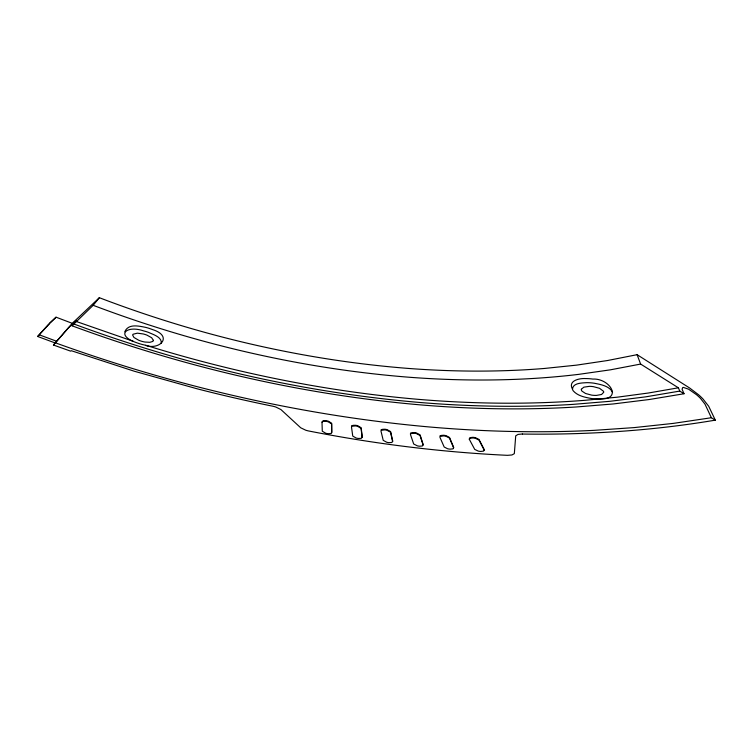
<?xml version="1.0" encoding="UTF-8"?>
<svg xmlns="http://www.w3.org/2000/svg" width="753" height="753" viewBox="0 0 753 753"><rect width="100%" height="100%" fill="white"/><g stroke="black" fill="none" stroke-linecap="round" stroke-linejoin="round"><path stroke-width="1.13" d="M423.167 444.647L422.386 446.002L419.44 446.209A7.615 3.944 12.2 0 1 417.341 445.851L413.689 443.997L410.423 434.396M469.288 439.084L469.957 437.644L472.865 437.314A7.652 3.963 12.2 0 1 475.472 437.7L478.983 439.432L484.141 449.419A2.334 1.205 12.2 0 1 484.226 449.748L483.595 451.122L480.743 451.442A7.681 3.981 12.2 0 1 478.183 451.066L474.719 449.39L469.383 439.423A2.165 1.12 12.2 0 1 469.288 439.084L470.239 438.199L472.893 437.964A7.671 3.972 12.2 0 1 475.491 438.35L479.012 440.081L484.179 450.059A2.043 1.064 12.2 0 1 484.245 450.228M392.699 441.164L391.824 442.491L388.84 442.642A7.605 3.934 12.2 0 1 386.741 442.256L383.221 440.354L380.952 430.951M331.678 432.843L331.574 423.873L328.261 421.821A7.624 3.953 12.2 0 0 326.115 421.351L323.253 421.322L322.011 422.075L323.093 420.776L326.256 420.739A7.605 3.944 12.2 0 1 328.393 421.209L331.706 423.261L331.8 432.231L330.915 433.568L327.847 433.672A7.615 3.944 12.2 0 1 325.701 433.229L322.284 431.215L322.002 422.207M362.24 437.06L361.289 438.359L358.259 438.453A7.605 3.934 12.2 0 1 356.16 438.03L352.752 436.091L351.482 426.885M161.264 343.453C162.168 337.024 153.123 334.567 148.501 332.374A29 15.022 12.2 0 0 143.503 330.859C126.353 324.948 115.068 335.273 136.735 342.756A28.708 14.872 12.2 0 0 144.604 345.025C159.335 351.077 173.924 336.214 152.351 329.522A28.501 14.768 12.2 0 0 145.781 327.404C138.91 326.04 128.264 323.357 124.782 331.791M72.203 323.451L53.444 345.025L70.716 351.171L71.187 350.672L134.307 371.238L197.418 388.877A784.108 406.187 12.2 0 0 272.473 406.14A15.38 7.963 12.2 0 1 275.758 407.006L280.907 409.547L300.701 427.779L305.718 430.208A15.173 7.859 12.2 0 0 308.937 431.027A736.735 381.649 12.2 0 0 507.456 455.33L511.936 454.972L514.327 453.664L515.72 435.827L517.998 434.425L522.384 433.973M72.072 325.804L93.174 305.313L99.34 297.699C198.293 335.518 302.461 360.122 408.135 368.415A537.736 278.563 12.2 0 0 544.494 368.452L576.525 365.139L607.445 360.536L637.094 354.682L689.607 387.983L698.577 394.76A86.811 44.973 12.2 0 1 702.935 398.921L708.695 406.244L715.35 420.212L711.378 417.736L704.996 404.163L700.535 398.459A64.118 33.217 12.2 0 0 696.384 394.61L688.6 389.197L683.432 387.428A1.798 0.932 12.2 0 0 682.689 387.588L682.086 389.245L684.035 393.744L649.19 399.532L613.177 403.966L576.139 406.987A649.905 336.666 12.2 0 1 420.758 404.907C301.614 394.666 184.184 367.21 72.072 325.804L76.034 320.524L68.485 327.753L53.444 345.025M55.976 317.324L48.079 324.816L37.65 336.478L55.157 342.954M37.65 336.478L49.369 323.865M49.416 323.432L55.92 317.286M99.34 297.699L72.26 323.329L56.061 317.192M684.035 393.744L679.799 391.089L678.387 387.804L640.624 364.066L610.354 369.836L578.822 374.345A554.086 287.034 12.2 0 1 407.392 377.102C299.901 368.452 193.954 343.49 93.174 305.313M678.387 387.804L648.399 393.01L617.479 397.16L585.721 400.248A634.346 328.609 12.2 0 1 418.056 399.325C325.625 391.4 234.221 372.754 145.658 345.232M679.799 391.089L645.406 396.887L609.826 401.321L573.212 404.361A640.483 331.791 12.2 0 1 419.402 402.441C301.351 392.351 185.012 365.13 73.963 324.025M711.378 417.736L673.351 423.384L634.252 427.591L594.211 430.349A723.746 374.919 12.2 0 1 427.619 426.81C300.654 415.327 175.515 386.251 55.694 342.926M133.262 341.297L76.1 321.418M56.635 341.26L39.514 334.916M439.893 437.229L444.185 447.009L447.527 448.722A7.624 3.953 12.2 0 0 450.068 449.146L452.967 448.882L453.673 447.498M453.626 447.244L449.513 437.455L446.134 435.686A7.596 3.934 12.2 0 0 443.545 435.253C439.347 435.168 437.757 437.267 443.536 435.893A7.615 3.944 12.2 0 1 446.124 436.326L449.513 438.095L453.626 447.884M612.556 392.153C608.998 385.762 600.565 384.51 594.004 383.183A28.661 14.844 12.2 0 0 586.738 382.665C581.984 382.995 572.826 382.825 572.496 389.235A10.674 5.535 12.2 0 0 573.268 390.863C577.636 395.862 584.695 397.264 590.926 398.422A28.642 14.834 12.2 0 0 598.362 398.968C623.663 400.502 610.024 378.11 592.884 379.079A28.247 14.627 12.2 0 0 585.674 378.571C579.65 378.147 567.63 380.519 572.496 389.235M637.094 354.682L640.624 364.066M423.139 444.43L420.061 434.839L416.362 432.919A7.596 3.934 12.2 0 0 414.225 432.551C410.027 432.382 408.201 434.443 414.178 433.191A7.615 3.944 12.2 0 1 416.324 433.549L420.023 435.469L423.111 445.061M392.69 440.985L390.609 431.591L387.042 429.624A7.586 3.925 12.2 0 0 384.905 429.229C380.717 428.984 378.637 430.989 384.83 429.859A7.605 3.944 12.2 0 1 386.976 430.255L390.543 432.222L392.624 441.616M362.249 436.919L361.167 427.732L357.722 425.718A7.586 3.934 12.2 0 0 355.585 425.285C351.397 424.965 349.044 426.913 355.482 425.906A7.605 3.944 12.2 0 1 357.619 426.339L361.064 428.353L362.146 437.54M715.294 420.146A746.355 386.628 12.2 0 1 522.422 434.048M581.363 389.254L581.325 389.649A5.968 3.087 12.2 0 0 581.994 391.155L585.561 393.49L591.585 395.109A15.86 8.217 12.2 0 0 596.489 395.4L601.572 394.478L603.708 392.285A5.892 3.05 12.2 0 0 603.482 391.259L599.51 388.294L593.345 386.647A15.926 8.245 12.2 0 0 589.307 386.355L583.82 387.164L581.363 389.254M153.348 340.337L153.292 340.676A4.838 2.504 12.2 0 1 152.69 341.457L149.856 342.314L144.981 342.041A15.738 8.151 12.2 0 1 138.712 340.243L133.949 337.466L132.65 335.104A4.819 2.494 12.2 0 1 133.112 334.228L137.366 333.165L143.268 333.965A16.077 8.33 12.2 0 1 146.957 335.141L151.664 337.739L153.348 340.337"/></g></svg>
